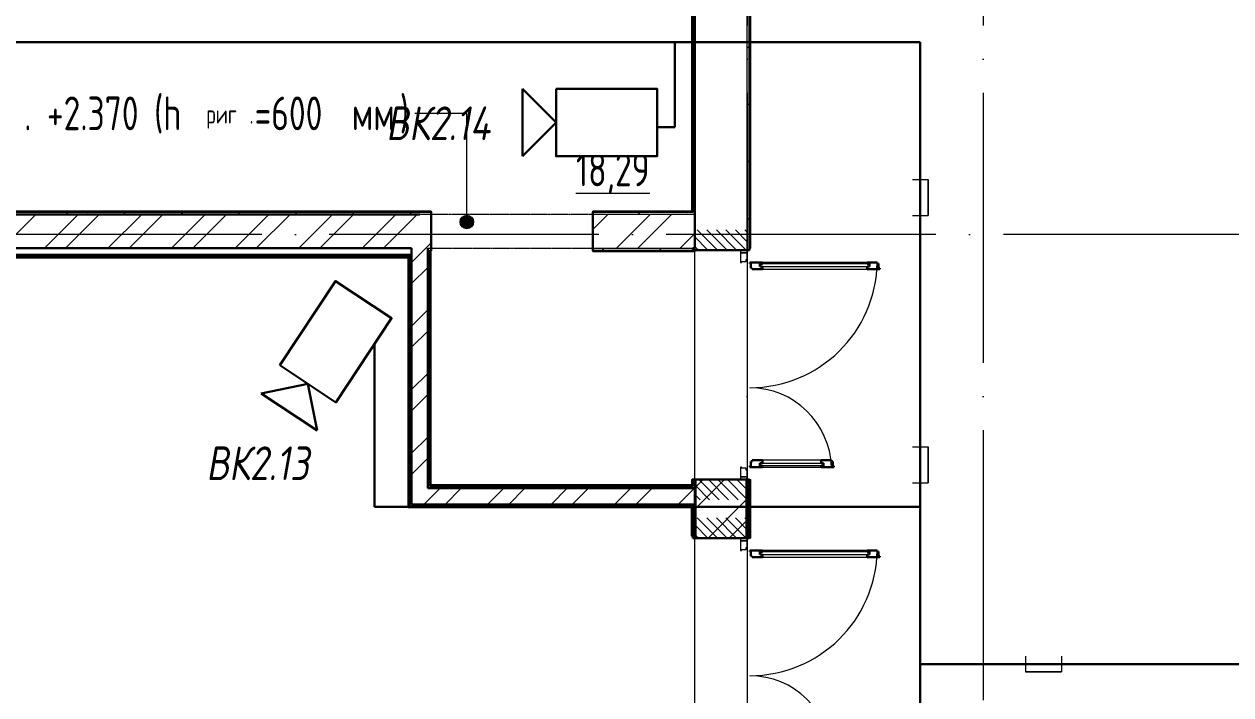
# Model space of a CAD drawing. Header units: millimetres. Extents: x -495897 to 1376592, y -28539 to 470976.
# Drawn here: x -40826 to -31876, y 378143 to 383116 of the extents above; entities that cross this region are included whole.
import ezdxf
from ezdxf.enums import TextEntityAlignment as Align

# ---------------------------------------------------------------- set-up
doc = ezdxf.new("R2010")
doc.units = ezdxf.units.MM
doc.set_wipeout_variables(frame=1)
for name, pattern in [('ADSK_Линия сетки', [25, 20, -2.5, 0, -2.5]), ('ADSK_Штриховая_ш2 п1_5', [4.5, 3, -1.5]), ('Сверху', [3.96875, 2.38125, -1.5875])]:
    doc.linetypes.add(name, pattern=pattern)
for name, color, linetype, lineweight in [('RC-Видеонаблюдение', 5, 'Continuous', 30), ('RC-Линии_связи-Адресные', 5, 'Continuous', 30), ('Аннотация', 7, 'Continuous', 18), ('Двери', 252, 'Continuous', 9), ('Марки помещений', 252, 'Continuous', 20), ('Ограждение', 252, 'Continuous', 9), ('Оси', 252, 'Continuous', 9), ('Стены внутренние', 7, 'Continuous', 18), ('Стены наружные', 7, 'Continuous', 18), ('Стены штриховка', 7, 'Continuous', 9)]:
    doc.layers.add(name, color=color, linetype=linetype, lineweight=lineweight)
doc.layers.add('RC-Позиционные_обозначения', color=7, linetype='Continuous')
doc.layers.add('Узлы', color=7, linetype='Continuous')
doc.layers.add('Двери открывание', color=7, linetype='Continuous', lineweight=9, true_color=0xc0c0c0)
doc.styles.add('GOST Common_3', font='', dxfattribs={"height": 3.5})
doc.styles.add('GOST Common_5', font='', dxfattribs={"width": 0.9, "height": 2.5})
doc.styles.add('RubezhCAD', font='', dxfattribs={"oblique": 10})
doc.styles.get("Standard").update_dxf_attribs({"font": ''})
doc.styles.get('GOST Common_3').set_extended_font_data('GOST 2.304 type A')
doc.styles.get('GOST Common_5').set_extended_font_data('GOST 2.304 type A')
doc.styles.get('RubezhCAD').set_extended_font_data('GOST type A')
doc.styles.get('Standard').set_extended_font_data('GOST type B')
pattern_1 = [(0, (-32119.8, 96), (0, 600), []), (90, (-32119.8, 96), (-600, 4e-14), [])]

# ---------------------------------------------------------------- blocks, each defined once
blk = doc.blocks.new('RC-UGO-CAM-01')
blk.add_attdef('PSTN', text='', height=2.5).set_placement((4.626, 3.284), align=Align.BOTTOM_LEFT)
at = {"color": 1}
blk.add_wipeout([(3.743, 0), (6.243, 2.499), (6.243, -2.499)], dxfattribs=at)
blk.add_line((6.243, 2.499), (6.243, -2.499), dxfattribs=at)
blk.add_wipeout([(-3.743, -2.499), (-3.741, 2.497), (3.743, 2.499), (3.743, -2.499)], dxfattribs=at)
for q in [(6.243, 2.499), (6.243, -2.499)]:
    blk.add_line((3.743, 0), q, dxfattribs=at)
blk.add_lwpolyline([(3.743, -2.499), (3.743, 2.499), (-3.743, 2.499), (-3.743, -2.499), (3.743, -2.499)], close=True, dxfattribs=at)
blk = doc.blocks.new('1 этаж')
at = {"layer": 'Аннотация', "lineweight": 9, "true_color": 0x636466}
h = blk.add_hatch(color=251, dxfattribs=at)
edge = h.paths.add_edge_path()
edge.add_arc((-36786.2, 21250.5), 50, 0, 360)
at = {"layer": 'Двери', "lineweight": 18, "true_color": 0x636466}
h = blk.add_hatch(dxfattribs=at)
h.set_pattern_fill('FP_2', color=251, angle=-90, style=0, pattern_type=2)
h.set_pattern_definition([(315, (-34900.8, 20316.27), (35.3553, 35.3553), [])])
h.paths.add_polyline_path([(-34836.3, 19191.3), (-34705.8, 19191.3), (-34705.8, 19341.3), (-35095.8, 19341.3), (-35095.8, 19191.3)])
h.paths.add_polyline_path([(-35095.8, 21041.3), (-34705.8, 21041.3), (-34705.8, 21191.3), (-35095.8, 21191.3)])
h = blk.add_hatch(dxfattribs=at)
h.set_pattern_fill('FP_2', color=251, angle=-90, style=0, pattern_type=2)
h.set_pattern_definition([(315, (-34900.8, 18181.27), (35.3553, 35.3553), [])])
h.paths.add_polyline_path([(-34705.8, 17056.3), (-34705.8, 17206.3), (-35095.8, 17206.3), (-35095.8, 17056.3)])
h.paths.add_polyline_path([(-35095.8, 18906.3), (-34705.8, 18906.3), (-34705.8, 19056.3), (-35095.8, 19056.3)])
at = {"layer": 'Ограждение', "true_color": 0x636466}
h = blk.add_hatch(dxfattribs=at)
h.set_pattern_fill('FP_25', color=251, style=0, pattern_type=2)
h.set_pattern_definition(pattern_1)
h.paths.add_polyline_path([(-34690.8, 21056.3), (-34680.8, 21056.3), (-34680.8, 23236.9), (-34690.8, 23236.9), (-34690.8, 21327.7)])
h = blk.add_hatch(dxfattribs=at)
h.set_pattern_fill('FP_25', color=251, style=0, pattern_type=2)
h.set_pattern_definition(pattern_1)
h.paths.add_polyline_path([(-35115.8, 21326.3), (-35115.8, 22886.3), (-35120.8, 22881.3), (-35120.8, 21331.3), (-35117.2, 21327.7)])
h = blk.add_hatch(dxfattribs=at)
h.set_pattern_fill('FP_26', color=251, style=0, pattern_type=2)
h.set_pattern_definition(pattern_1)
h.paths.add_polyline_path([(-39500.4, 21326.3), (-37050.8, 21326.3), (-37050.8, 21331.3), (-44245.8, 21331.3), (-44245.8, 21326.3), (-42370.6, 21326.3)])
h = blk.add_hatch(dxfattribs=at)
h.set_pattern_fill('FP_26', color=251, style=0, pattern_type=2)
h.set_pattern_definition(pattern_1)
h.paths.add_polyline_path([(-35850.8, 21326.3), (-35115.8, 21326.3), (-35120.8, 21331.3), (-35850.8, 21331.3), (-35850.8, 21327.7)])
h = blk.add_hatch(dxfattribs=at)
h.set_pattern_fill('FP_25', color=251, style=0, pattern_type=2)
h.set_pattern_definition(pattern_1)
h.paths.add_polyline_path([(-37055.8, 19296.3), (-37050.8, 19301.3), (-37050.8, 21036.3), (-37055.8, 21036.3), (-37055.8, 20079.8)])
h = blk.add_hatch(dxfattribs=at)
h.set_pattern_fill('FP_25', color=251, style=0, pattern_type=2)
h.set_pattern_definition(pattern_1)
h.paths.add_polyline_path([(-35115.8, 21031.3), (-35095.8, 21031.3), (-35096.8, 21041.3), (-35115.8, 21041.3), (-35115.8, 21036.3), (-35850.8, 21036.3), (-35850.8, 21031.3), (-35195.1, 21031.3)])
h = blk.add_hatch(dxfattribs=at)
h.set_pattern_fill('FP_25', color=251, style=0, pattern_type=2)
h.set_pattern_definition(pattern_1)
h.paths.add_polyline_path([(-35115.8, 19296.3), (-35115.8, 19341.3), (-35120.8, 19341.3), (-35120.8, 19301.3)])
h = blk.add_hatch(dxfattribs=at)
h.set_pattern_fill('FP_31', color=251, style=0, pattern_type=2)
h.set_pattern_definition([(0, (-32119.8, -204), (0, 600), []), (90, (-32119.8, -204), (-600, 4e-14), [])])
h.paths.add_polyline_path([(-34680.8, 18906.3), (-34680.8, 19341.3), (-34690.8, 19341.3), (-34690.8, 18906.3)])
h = blk.add_hatch(dxfattribs=at)
h.set_pattern_fill('FP_25', color=251, style=0, pattern_type=2)
h.set_pattern_definition(pattern_1)
h.paths.add_polyline_path([(-36630.2, 19296.3), (-35115.8, 19296.3), (-35120.8, 19301.3), (-37050.8, 19301.3), (-37055.8, 19296.3)])
at = {"layer": 'Аннотация', "color": 251, "lineweight": 9, "true_color": 0x636466}
for p, q in [((-37164.7, 22055.4), (-37170.8, 22055.4)), ((-36786.2, 22055.4), (-37164.7, 22055.4)), ((-36786.2, 21250.5), (-36786.2, 22055.4))]:
    blk.add_line(p, q, dxfattribs=at)
blk.add_circle((-36786.2, 21250.5), 50, dxfattribs=at)
at = {"layer": 'Двери', "color": 251, "linetype": 'ADSK_Штриховая_ш2 п1_5', "true_color": 0x636466}
for p, q in [((-35095.8, 21191.3), (-35095.8, 21041.3)), ((-34705.8, 21041.3), (-34705.8, 21191.3)), ((-35095.8, 21041.3), (-34705.8, 21041.3)), ((-34705.8, 19341.3), (-35095.8, 19341.3)), ((-35095.8, 19341.3), (-35095.8, 19191.3)), ((-34705.8, 19191.3), (-34705.8, 19341.3)), ((-35095.8, 19056.3), (-35095.8, 18906.3)), ((-34705.8, 18906.3), (-34705.8, 19056.3)), ((-35095.8, 18906.3), (-34705.8, 18906.3))]:
    blk.add_line(p, q, dxfattribs=at)
at = {"layer": 'Двери', "color": 251, "true_color": 0x636466}
for p, q in [((-34705.8, 21041.3), (-34755.8, 21041.3)), ((-34755.8, 21041.3), (-34755.8, 21021.3)), ((-34705.8, 21021.3), (-34705.8, 21041.3)), ((-34755.8, 21021.3), (-34705.8, 21021.3)), ((-34705.8, 21021.3), (-34755.8, 21021.3)), ((-34755.8, 21021.3), (-34755.8, 20949.3)), ((-34755.8, 20949.3), (-34747.8, 20949.3)), ((-34747.8, 20949.3), (-34747.8, 20958.3)), ((-34747.8, 20958.3), (-34713.8, 20958.3)), ((-34713.8, 20958.3), (-34713.8, 20972.3)), ((-34713.8, 20972.3), (-34705.8, 20972.3)), ((-34705.8, 20972.3), (-34705.8, 21021.3)), ((-33817.8, 20949.3), (-34593.8, 20949.3)), ((-34611.8, 20940.3), (-34611.8, 20919.3)), ((-33799.8, 20940.3), (-34611.8, 20940.3)), ((-34611.8, 20919.3), (-33799.8, 20919.3)), ((-34593.8, 20899.3), (-33817.8, 20899.3)), ((-33799.8, 20919.3), (-33799.8, 20940.3)), ((-34747.8, 19433.3), (-34755.8, 19433.3)), ((-34755.8, 19433.3), (-34755.8, 19361.3)), ((-34747.8, 19424.3), (-34747.8, 19433.3)), ((-34713.8, 19424.3), (-34747.8, 19424.3)), ((-34713.8, 19410.3), (-34713.8, 19424.3)), ((-34611.8, 19463.3), (-34139.8, 19463.3)), ((-34611.8, 19442.3), (-34611.8, 19463.3)), ((-34139.8, 19442.3), (-34611.8, 19442.3)), ((-34157.8, 19483.3), (-34593.8, 19483.3)), ((-34593.8, 19433.3), (-34157.8, 19433.3)), ((-34139.8, 19463.3), (-34139.8, 19442.3)), ((-34705.8, 19361.3), (-34755.8, 19361.3)), ((-34755.8, 19361.3), (-34755.8, 19341.3)), ((-34755.8, 19361.3), (-34705.8, 19361.3)), ((-34755.8, 19341.3), (-34705.8, 19341.3)), ((-34705.8, 19410.3), (-34713.8, 19410.3)), ((-34705.8, 19361.3), (-34705.8, 19410.3)), ((-34705.8, 19341.3), (-34705.8, 19361.3)), ((-34705.8, 18906.3), (-34755.8, 18906.3)), ((-34755.8, 18906.3), (-34755.8, 18886.3)), ((-34755.8, 18886.3), (-34705.8, 18886.3)), ((-34705.8, 18886.3), (-34755.8, 18886.3)), ((-34755.8, 18886.3), (-34755.8, 18814.3)), ((-34705.8, 18886.3), (-34705.8, 18906.3)), ((-34705.8, 18837.3), (-34705.8, 18886.3)), ((-34755.8, 18814.3), (-34747.8, 18814.3)), ((-34747.8, 18814.3), (-34747.8, 18823.3)), ((-34747.8, 18823.3), (-34713.8, 18823.3)), ((-34713.8, 18823.3), (-34713.8, 18837.3)), ((-34713.8, 18837.3), (-34705.8, 18837.3)), ((-34611.8, 18805.3), (-34611.8, 18784.3)), ((-33799.8, 18805.3), (-34611.8, 18805.3)), ((-33817.8, 18814.3), (-34593.8, 18814.3)), ((-33799.8, 18784.3), (-33799.8, 18805.3)), ((-34611.8, 18784.3), (-33799.8, 18784.3)), ((-34593.8, 18764.3), (-33817.8, 18764.3))]:
    blk.add_line(p, q, dxfattribs=at)
at = {"layer": 'Двери', "color": 251, "lineweight": 30, "true_color": 0x636466}
for p, q in [((-34593.8, 20949.3), (-34687.8, 20949.3)), ((-34687.8, 20949.3), (-34687.8, 20941.3)), ((-34593.8, 20940.3), (-34593.8, 20949.3)), ((-33741.8, 20949.3), (-33817.8, 20949.3)), ((-33817.8, 20940.3), (-33817.8, 20949.3)), ((-33741.8, 20941.3), (-33741.8, 20949.3)), ((-34687.8, 20941.3), (-34678.8, 20941.3)), ((-34678.8, 20941.3), (-34678.8, 20907.3)), ((-34678.8, 20907.3), (-34669.8, 20907.3)), ((-34669.8, 20907.3), (-34669.8, 20899.3)), ((-34669.8, 20899.3), (-34593.8, 20899.3)), ((-34611.8, 20940.3), (-34593.8, 20940.3)), ((-34611.8, 20919.3), (-34611.8, 20940.3)), ((-34593.8, 20919.3), (-34611.8, 20919.3)), ((-34593.8, 20899.3), (-34593.8, 20919.3)), ((-33799.8, 20940.3), (-33817.8, 20940.3)), ((-33817.8, 20919.3), (-33799.8, 20919.3)), ((-33817.8, 20899.3), (-33817.8, 20919.3)), ((-33817.8, 20899.3), (-33723.8, 20899.3)), ((-33799.8, 20919.3), (-33799.8, 20940.3)), ((-33732.8, 20941.3), (-33741.8, 20941.3)), ((-33732.8, 20907.3), (-33732.8, 20941.3)), ((-33723.8, 20907.3), (-33732.8, 20907.3)), ((-33723.8, 20899.3), (-33723.8, 20907.3)), ((-34678.8, 19441.3), (-34687.8, 19441.3)), ((-34687.8, 19441.3), (-34687.8, 19433.3)), ((-34687.8, 19433.3), (-34593.8, 19433.3)), ((-34678.8, 19475.3), (-34678.8, 19441.3)), ((-34669.8, 19475.3), (-34678.8, 19475.3)), ((-34593.8, 19483.3), (-34669.8, 19483.3)), ((-34669.8, 19483.3), (-34669.8, 19475.3)), ((-34593.8, 19463.3), (-34611.8, 19463.3)), ((-34611.8, 19463.3), (-34611.8, 19442.3)), ((-34611.8, 19442.3), (-34593.8, 19442.3)), ((-34593.8, 19483.3), (-34593.8, 19463.3)), ((-34593.8, 19442.3), (-34593.8, 19433.3)), ((-34081.8, 19483.3), (-34157.8, 19483.3)), ((-34157.8, 19483.3), (-34157.8, 19463.3)), ((-34157.8, 19463.3), (-34139.8, 19463.3)), ((-34157.8, 19442.3), (-34157.8, 19433.3)), ((-34139.8, 19442.3), (-34157.8, 19442.3)), ((-34157.8, 19433.3), (-34063.8, 19433.3)), ((-34139.8, 19463.3), (-34139.8, 19442.3)), ((-34081.8, 19475.3), (-34081.8, 19483.3)), ((-34072.8, 19475.3), (-34081.8, 19475.3)), ((-34072.8, 19441.3), (-34072.8, 19475.3)), ((-34063.8, 19441.3), (-34072.8, 19441.3)), ((-34063.8, 19433.3), (-34063.8, 19441.3)), ((-34593.8, 18814.3), (-34687.8, 18814.3)), ((-34687.8, 18814.3), (-34687.8, 18806.3)), ((-34687.8, 18806.3), (-34678.8, 18806.3)), ((-34678.8, 18806.3), (-34678.8, 18772.3)), ((-34611.8, 18805.3), (-34593.8, 18805.3)), ((-34611.8, 18784.3), (-34611.8, 18805.3)), ((-34593.8, 18805.3), (-34593.8, 18814.3)), ((-33741.8, 18814.3), (-33817.8, 18814.3)), ((-33817.8, 18805.3), (-33817.8, 18814.3)), ((-33799.8, 18805.3), (-33817.8, 18805.3)), ((-33799.8, 18784.3), (-33799.8, 18805.3)), ((-33741.8, 18806.3), (-33741.8, 18814.3)), ((-33732.8, 18806.3), (-33741.8, 18806.3)), ((-33732.8, 18772.3), (-33732.8, 18806.3)), ((-34678.8, 18772.3), (-34669.8, 18772.3)), ((-34669.8, 18772.3), (-34669.8, 18764.3)), ((-34669.8, 18764.3), (-34593.8, 18764.3)), ((-34593.8, 18784.3), (-34611.8, 18784.3)), ((-34593.8, 18764.3), (-34593.8, 18784.3)), ((-33817.8, 18784.3), (-33799.8, 18784.3)), ((-33817.8, 18764.3), (-33817.8, 18784.3)), ((-33817.8, 18764.3), (-33723.8, 18764.3)), ((-33723.8, 18772.3), (-33732.8, 18772.3)), ((-33723.8, 18764.3), (-33723.8, 18772.3))]:
    blk.add_line(p, q, dxfattribs=at)
at = {"layer": 'Двери открывание', "color": 251, "true_color": 0x636466}
for centre, radius, start, end in [((-34687.8, 20967.3), 946, 270, 358.90974), ((-34687.8, 19415.3), 606, 1.70211, 90), ((-34687.8, 18832.3), 946, 270, 358.90974), ((-34687.8, 17280.3), 606, 1.70211, 90)]:
    blk.add_arc(centre, radius, start, end, dxfattribs=at)
at = {"layer": 'Ограждение', "color": 251, "true_color": 0x636466}
for p, q in [((-34680.8, 21056.3), (-34680.8, 23236.9)), ((-35120.8, 22881.3), (-35120.8, 21331.3)), ((-37050.8, 21331.3), (-44245.8, 21331.3)), ((-37050.8, 21331.3), (-37050.8, 21326.3)), ((-35850.8, 21326.3), (-35850.8, 21331.3)), ((-35120.8, 21331.3), (-35850.8, 21331.3)), ((-35120.8, 21331.3), (-35115.8, 21326.3)), ((-37050.8, 19301.3), (-37050.8, 21036.3)), ((-35850.8, 21031.3), (-35850.8, 21036.3)), ((-35095.8, 21041.3), (-35095.8, 21031.3)), ((-34680.8, 21056.3), (-34690.8, 21056.3)), ((-37220.8, 20981.3), (-52910.8, 20981.3)), ((-37220.8, 20981.3), (-37210.8, 20991.3)), ((-37220.8, 19131.3), (-37220.8, 20981.3)), ((-35850.8, 21031.3), (-35095.8, 21031.3)), ((-35120.8, 19341.3), (-35115.8, 19341.3)), ((-35120.8, 19341.3), (-35120.8, 19301.3)), ((-34690.8, 19341.3), (-34680.8, 19341.3)), ((-34680.8, 18906.3), (-34680.8, 19341.3)), ((-37050.8, 19301.3), (-37055.8, 19296.3)), ((-35120.8, 19301.3), (-37050.8, 19301.3)), ((-35120.8, 19301.3), (-35115.8, 19296.3)), ((-37220.8, 19131.3), (-37210.8, 19141.3)), ((-35120.8, 19131.3), (-37220.8, 19131.3)), ((-35120.8, 19131.3), (-35110.8, 19141.3)), ((-35120.8, 18921.3), (-35120.8, 19131.3)), ((-35110.8, 18921.3), (-35120.8, 18921.3)), ((-34680.8, 18906.3), (-34690.8, 18906.3))]:
    blk.add_line(p, q, dxfattribs=at)
at = {"layer": 'Оси', "color": 251, "linetype": 'ADSK_Линия сетки', "ltscale": 100, "true_color": 0x636466}
for p, q in [((-34705.8, 32206.9), (-34705.8, -33769.9)), ((-32955.8, 32206.9), (-32955.8, -33769.9)), ((-805.8, 21156.3), (-72528.1, 21156.3))]:
    blk.add_line(p, q, dxfattribs=at)
at = {"layer": 'Стены внутренние', "color": 251, "true_color": 0x636466}
for p, q in [((-34705.8, 21041.3), (-34705.8, 26841.3)), ((-35095.8, 21056.3), (-35095.8, 21041.3)), ((-35095.8, 19341.3), (-35095.8, 21031.3)), ((-34705.8, 20972.3), (-34705.8, 19410.3)), ((-35095.8, 17206.3), (-35095.8, 18906.3)), ((-34705.8, 18837.3), (-34705.8, 17275.3))]:
    blk.add_line(p, q, dxfattribs=at)
at = {"layer": 'Стены внутренние', "color": 251, "lineweight": 30, "true_color": 0x636466}
blk.add_line((-35095.8, 21041.3), (-34705.8, 21041.3), dxfattribs=at)
at = {"layer": 'Стены наружные', "color": 251, "lineweight": 30, "true_color": 0x636466}
for p, q in [((-34690.8, 21041.3), (-34690.8, 26841.3)), ((-35095.8, 21056.3), (-35095.8, 23026.3)), ((-35115.8, 22886.3), (-35115.8, 21326.3)), ((-35110.8, 22891.3), (-35110.8, 21321.3)), ((-37135.8, 21306.3), (-44345.8, 21306.3)), ((-37050.8, 21326.3), (-44325.8, 21326.3)), ((-37050.8, 21306.3), (-37050.8, 21326.3)), ((-35850.8, 21326.3), (-35850.8, 21306.3)), ((-35115.8, 21326.3), (-35850.8, 21326.3)), ((-40371.9, 21056.3), (-37195.8, 21056.3)), ((-37195.8, 19156.3), (-37195.8, 21056.3)), ((-37075.8, 19276.3), (-37075.8, 21056.3)), ((-37060.8, 19291.3), (-37060.8, 21041.3)), ((-37055.8, 21036.3), (-37050.8, 21036.3)), ((-37055.8, 19296.3), (-37055.8, 21036.3)), ((-37050.8, 21036.3), (-37050.8, 21056.3)), ((-35850.8, 21056.3), (-35850.8, 21036.3)), ((-35850.8, 21036.3), (-35115.8, 21036.3)), ((-35115.8, 21041.3), (-35095.8, 21041.3)), ((-35115.8, 21036.3), (-35115.8, 21041.3)), ((-35110.8, 21056.3), (-35095.8, 21056.3)), ((-34705.8, 21041.3), (-34690.8, 21041.3)), ((-52920.8, 20991.3), (-37210.8, 20991.3)), ((-37195.8, 21006.3), (-40371.9, 21006.3)), ((-37210.8, 20991.3), (-37210.8, 19141.3)), ((-35095.8, 19341.3), (-35115.8, 19341.3)), ((-35115.8, 19341.3), (-35115.8, 19296.3)), ((-35095.8, 18906.3), (-35095.8, 19341.3)), ((-34710.8, 19341.3), (-35090.8, 19341.3)), ((-35090.8, 19341.3), (-35090.8, 18906.3)), ((-34710.8, 18906.3), (-34710.8, 19341.3)), ((-34705.8, 19341.3), (-34705.8, 18906.3)), ((-34690.8, 19341.3), (-34705.8, 19341.3)), ((-34690.8, 18906.3), (-34690.8, 19341.3)), ((-35095.8, 19276.3), (-37075.8, 19276.3)), ((-35110.8, 19291.3), (-37060.8, 19291.3)), ((-35115.8, 19296.3), (-37055.8, 19296.3)), ((-35110.8, 19296.3), (-35110.8, 19291.3)), ((-37195.8, 19156.3), (-35095.8, 19156.3)), ((-37210.8, 19141.3), (-35110.8, 19141.3)), ((-35110.8, 19141.3), (-35110.8, 18906.3)), ((-35110.8, 18906.3), (-35095.8, 18906.3)), ((-35090.8, 18906.3), (-34710.8, 18906.3)), ((-34705.8, 18906.3), (-34690.8, 18906.3))]:
    blk.add_line(p, q, dxfattribs=at)
at = {"layer": 'Стены наружные', "color": 251, "linetype": 'Continuous', "lineweight": 9, "true_color": 0x636466}
for p, q in [((-35115.8, 22697.3), (-35110.8, 22702.3)), ((-35115.8, 22626.6), (-35110.8, 22631.6)), ((-35115.8, 22555.9), (-35110.8, 22560.9)), ((-35110.8, 22560.9), (-35095.8, 22575.9)), ((-34705.8, 22541.6), (-34690.8, 22556.6)), ((-35115.8, 22485.2), (-35110.8, 22490.2)), ((-35115.8, 22414.4), (-35110.8, 22419.4)), ((-35115.8, 22343.7), (-35110.8, 22348.7)), ((-35115.8, 22273), (-35110.8, 22278)), ((-35115.8, 22202.3), (-35110.8, 22207.3)), ((-35115.8, 22131.6), (-35110.8, 22136.6)), ((-35110.8, 22136.6), (-35095.8, 22151.6)), ((-34705.8, 22117.3), (-34690.8, 22132.3)), ((-35115.8, 22060.9), (-35110.8, 22065.9)), ((-35115.8, 21990.2), (-35110.8, 21995.2)), ((-35115.8, 21919.5), (-35110.8, 21924.5)), ((-35115.8, 21848.8), (-35110.8, 21853.8)), ((-35115.8, 21778), (-35110.8, 21783)), ((-35115.8, 21707.3), (-35110.8, 21712.3)), ((-35110.8, 21712.3), (-35095.8, 21727.3)), ((-34705.8, 21693.1), (-34690.8, 21708.1)), ((-35115.8, 21636.6), (-35110.8, 21641.6)), ((-35115.8, 21565.9), (-35110.8, 21570.9)), ((-35115.8, 21495.2), (-35110.8, 21500.2)), ((-35115.8, 21424.5), (-35110.8, 21429.5)), ((-40233.1, 21056.3), (-39983.1, 21306.3)), ((-40027.4, 21321.3), (-40022.4, 21326.3)), ((-39956.6, 21321.3), (-39951.6, 21326.3)), ((-39918.8, 21056.3), (-39668.8, 21306.3)), ((-39885.9, 21321.3), (-39880.9, 21326.3)), ((-39815.2, 21321.3), (-39810.2, 21326.3)), ((-39761.7, 21056.3), (-39511.7, 21306.3)), ((-39759.5, 21306.3), (-39744.5, 21321.3)), ((-39744.5, 21321.3), (-39739.5, 21326.3)), ((-39673.8, 21321.3), (-39668.8, 21326.3)), ((-39603.1, 21321.3), (-39598.1, 21326.3)), ((-39532.4, 21321.3), (-39527.4, 21326.3)), ((-39461.7, 21321.3), (-39456.7, 21326.3)), ((-39447.4, 21056.3), (-39197.4, 21306.3)), ((-39391, 21321.3), (-39386, 21326.3)), ((-39335.2, 21306.3), (-39320.2, 21321.3)), ((-39320.2, 21321.3), (-39315.2, 21326.3)), ((-39290.2, 21056.3), (-39040.2, 21306.3)), ((-39249.5, 21321.3), (-39244.5, 21326.3)), ((-39178.8, 21321.3), (-39173.8, 21326.3)), ((-39108.1, 21321.3), (-39103.1, 21326.3)), ((-39037.4, 21321.3), (-39032.4, 21326.3)), ((-38975.9, 21056.3), (-38725.9, 21306.3)), ((-38966.7, 21321.3), (-38961.7, 21326.3)), ((-38911, 21306.3), (-38896, 21321.3)), ((-38896, 21321.3), (-38891, 21326.3)), ((-38825.3, 21321.3), (-38820.3, 21326.3)), ((-38818.7, 21056.3), (-38568.7, 21306.3)), ((-38754.6, 21321.3), (-38749.6, 21326.3)), ((-38683.9, 21321.3), (-38678.9, 21326.3)), ((-38613.1, 21321.3), (-38608.1, 21326.3)), ((-38542.4, 21321.3), (-38537.4, 21326.3)), ((-38504.4, 21056.3), (-38254.4, 21306.3)), ((-38486.7, 21306.3), (-38471.7, 21321.3)), ((-38471.7, 21321.3), (-38466.7, 21326.3)), ((-38401, 21321.3), (-38396, 21326.3)), ((-38347.3, 21056.3), (-38097.3, 21306.3)), ((-38330.3, 21321.3), (-38325.3, 21326.3)), ((-38259.6, 21321.3), (-38254.6, 21326.3)), ((-38188.9, 21321.3), (-38183.9, 21326.3)), ((-38118.2, 21321.3), (-38113.2, 21326.3)), ((-38062.5, 21306.3), (-38047.5, 21321.3)), ((-38047.5, 21321.3), (-38042.5, 21326.3)), ((-38033, 21056.3), (-37783, 21306.3)), ((-37976.7, 21321.3), (-37971.7, 21326.3)), ((-37906, 21321.3), (-37901, 21326.3)), ((-37875.8, 21056.3), (-37625.8, 21306.3)), ((-37835.3, 21321.3), (-37830.3, 21326.3)), ((-37764.6, 21321.3), (-37759.6, 21326.3)), ((-37693.9, 21321.3), (-37688.9, 21326.3)), ((-37638.2, 21306.3), (-37623.2, 21321.3)), ((-37623.2, 21321.3), (-37618.2, 21326.3)), ((-37561.5, 21056.3), (-37311.5, 21306.3)), ((-37552.5, 21321.3), (-37547.5, 21326.3)), ((-37481.8, 21321.3), (-37476.8, 21326.3)), ((-37411.1, 21321.3), (-37406.1, 21326.3)), ((-37404.4, 21056.3), (-37154.4, 21306.3)), ((-37340.3, 21321.3), (-37335.3, 21326.3)), ((-37269.6, 21321.3), (-37264.6, 21326.3)), ((-37213.9, 21306.3), (-37198.9, 21321.3)), ((-37198.9, 21321.3), (-37193.9, 21326.3)), ((-37128.2, 21321.3), (-37123.2, 21326.3)), ((-37057.5, 21321.3), (-37052.5, 21326.3)), ((-35850.8, 21325.9), (-35850.4, 21326.3)), ((-35850.8, 21195.4), (-35740, 21306.3)), ((-35784.7, 21321.3), (-35779.7, 21326.3)), ((-35714, 21321.3), (-35709, 21326.3)), ((-35675.7, 21056.3), (-35425.7, 21306.3)), ((-35643.3, 21321.3), (-35638.3, 21326.3)), ((-35572.6, 21321.3), (-35567.6, 21326.3)), ((-35518.5, 21056.3), (-35268.5, 21306.3)), ((-35516.9, 21306.3), (-35501.9, 21321.3)), ((-35501.9, 21321.3), (-35496.9, 21326.3)), ((-35431.2, 21321.3), (-35426.2, 21326.3)), ((-35360.5, 21321.3), (-35355.5, 21326.3)), ((-35289.7, 21321.3), (-35284.7, 21326.3)), ((-35219, 21321.3), (-35214, 21326.3)), ((-35148.3, 21321.3), (-35143.3, 21326.3)), ((-35115.8, 21353.8), (-35110.8, 21358.8)), ((-34705.8, 21268.8), (-34690.8, 21283.8)), ((-35204.2, 21056.3), (-35095.8, 21164.7)), ((-37195.8, 20950.5), (-37090, 21056.3)), ((-37090, 21056.3), (-37050.8, 21095.5)), ((-37075.8, 21020.1), (-37060.8, 21035.1)), ((-37060.8, 21035.1), (-37059.7, 21036.3)), ((-37059.7, 21036.3), (-37054.7, 21041.3)), ((-37054.7, 21041.3), (-37050.8, 21045.1)), ((-35786.9, 21036.3), (-35781.9, 21041.3)), ((-35781.9, 21041.3), (-35766.9, 21056.3)), ((-35716.2, 21036.3), (-35711.2, 21041.3)), ((-35645.5, 21036.3), (-35640.5, 21041.3)), ((-35574.7, 21036.3), (-35569.7, 21041.3)), ((-35504, 21036.3), (-35499, 21041.3)), ((-35433.3, 21036.3), (-35428.3, 21041.3)), ((-35362.6, 21036.3), (-35357.6, 21041.3)), ((-35357.6, 21041.3), (-35342.6, 21056.3)), ((-35291.9, 21036.3), (-35286.9, 21041.3)), ((-35221.2, 21036.3), (-35216.2, 21041.3)), ((-35150.5, 21036.3), (-35145.5, 21041.3)), ((-39919.8, 20991.3), (-39919.8, 21006.3)), ((-39319.8, 20991.3), (-39319.8, 21006.3)), ((-38719.8, 20991.3), (-38719.8, 21006.3)), ((-38119.8, 20991.3), (-38119.8, 21006.3)), ((-37519.8, 20991.3), (-37519.8, 21006.3)), ((-37060.8, 20964.4), (-37055.8, 20969.4)), ((-37210.8, 20885.1), (-37195.8, 20900.1)), ((-37195.8, 20793.4), (-37075.8, 20913.4)), ((-37060.8, 20893.7), (-37055.8, 20898.7)), ((-37060.8, 20823), (-37055.8, 20828)), ((-37060.8, 20752.3), (-37055.8, 20757.3)), ((-37060.8, 20681.6), (-37055.8, 20686.6)), ((-37195.8, 20479), (-37075.8, 20599)), ((-37075.8, 20595.9), (-37060.8, 20610.9)), ((-37060.8, 20610.9), (-37055.8, 20615.9)), ((-37060.8, 20540.2), (-37055.8, 20545.2)), ((-37210.8, 20460.9), (-37195.8, 20475.9)), ((-37195.8, 20321.9), (-37075.8, 20441.9)), ((-37060.8, 20469.4), (-37055.8, 20474.4)), ((-37060.8, 20398.7), (-37055.8, 20403.7)), ((-37060.8, 20328), (-37055.8, 20333)), ((-37060.8, 20257.3), (-37055.8, 20262.3)), ((-37075.8, 20171.6), (-37060.8, 20186.6)), ((-37060.8, 20186.6), (-37055.8, 20191.6)), ((-37210.8, 20036.6), (-37195.8, 20051.6)), ((-37195.8, 20007.6), (-37075.8, 20127.6)), ((-37060.8, 20115.9), (-37055.8, 20120.9)), ((-37060.8, 20045.2), (-37055.8, 20050.2)), ((-37195.8, 19850.4), (-37075.8, 19970.4)), ((-37060.8, 19974.5), (-37055.8, 19979.5)), ((-37060.8, 19903.8), (-37055.8, 19908.8)), ((-37060.8, 19833), (-37055.8, 19838)), ((-37075.8, 19747.3), (-37060.8, 19762.3)), ((-37060.8, 19762.3), (-37055.8, 19767.3)), ((-37060.8, 19691.6), (-37055.8, 19696.6)), ((-37210.8, 19612.3), (-37195.8, 19627.3)), ((-37195.8, 19536.1), (-37075.8, 19656.1)), ((-37060.8, 19620.9), (-37055.8, 19625.9)), ((-37060.8, 19550.2), (-37055.8, 19555.2)), ((-37195.8, 19379), (-37075.8, 19499)), ((-37060.8, 19479.5), (-37055.8, 19484.5)), ((-37075.8, 19323.1), (-37060.8, 19338.1)), ((-37060.8, 19408.8), (-37055.8, 19413.8)), ((-37060.8, 19338.1), (-37055.8, 19343.1)), ((-35090.8, 19283.8), (-35033.3, 19341.3)), ((-35090.8, 19126.7), (-34876.2, 19341.3)), ((-37104.2, 19156.3), (-36984.2, 19276.3)), ((-37036.9, 19291.3), (-37031.9, 19296.3)), ((-36966.2, 19291.3), (-36961.2, 19296.3)), ((-36947, 19156.3), (-36827, 19276.3)), ((-36895.5, 19291.3), (-36890.5, 19296.3)), ((-36824.8, 19291.3), (-36819.8, 19296.3)), ((-36754.1, 19291.3), (-36749.1, 19296.3)), ((-36698.3, 19276.3), (-36683.3, 19291.3)), ((-36683.3, 19291.3), (-36678.3, 19296.3)), ((-36632.7, 19156.3), (-36512.7, 19276.3)), ((-36612.6, 19291.3), (-36607.6, 19296.3)), ((-36541.9, 19291.3), (-36536.9, 19296.3)), ((-36475.6, 19156.3), (-36355.6, 19276.3)), ((-36471.2, 19291.3), (-36466.2, 19296.3)), ((-36400.5, 19291.3), (-36395.5, 19296.3)), ((-36329.8, 19291.3), (-36324.8, 19296.3)), ((-36274.1, 19276.3), (-36259.1, 19291.3)), ((-36259.1, 19291.3), (-36254.1, 19296.3)), ((-36188.4, 19291.3), (-36183.4, 19296.3)), ((-36161.3, 19156.3), (-36041.3, 19276.3)), ((-36117.7, 19291.3), (-36112.7, 19296.3)), ((-36046.9, 19291.3), (-36041.9, 19296.3)), ((-36004.1, 19156.3), (-35884.1, 19276.3)), ((-35976.2, 19291.3), (-35971.2, 19296.3)), ((-35905.5, 19291.3), (-35900.5, 19296.3)), ((-35849.8, 19276.3), (-35834.8, 19291.3)), ((-35834.8, 19291.3), (-35829.8, 19296.3)), ((-35764.1, 19291.3), (-35759.1, 19296.3)), ((-35693.4, 19291.3), (-35688.4, 19296.3)), ((-35689.8, 19156.3), (-35569.8, 19276.3)), ((-35622.7, 19291.3), (-35617.7, 19296.3)), ((-35552, 19291.3), (-35547, 19296.3)), ((-35532.6, 19156.3), (-35412.6, 19276.3)), ((-35481.3, 19291.3), (-35476.3, 19296.3)), ((-35425.6, 19276.3), (-35410.6, 19291.3)), ((-35410.6, 19291.3), (-35405.6, 19296.3)), ((-35339.8, 19291.3), (-35334.8, 19296.3)), ((-35269.1, 19291.3), (-35264.1, 19296.3)), ((-35218.3, 19156.3), (-35098.3, 19276.3)), ((-35198.4, 19291.3), (-35193.4, 19296.3)), ((-35127.7, 19291.3), (-35122.7, 19296.3)), ((-35115.8, 19303.2), (-35110.8, 19308.2)), ((-37210.8, 19188.1), (-37195.8, 19203.1)), ((-36833.3, 19141.3), (-36818.3, 19156.3)), ((-36409.1, 19141.3), (-36394.1, 19156.3)), ((-35984.8, 19141.3), (-35969.8, 19156.3)), ((-35560.6, 19141.3), (-35545.6, 19156.3)), ((-35136.3, 19141.3), (-35121.3, 19156.3)), ((-34996.9, 18906.3), (-34710.8, 19192.3)), ((-34705.8, 19147.5), (-34690.8, 19162.5)), ((-34839.7, 18906.3), (-34710.8, 19035.2))]:
    blk.add_line(p, q, dxfattribs=at)
at = {"layer": 'Стены штриховка', "color": 251, "true_color": 0x636466}
for p, q in [((-37050.8, 21321.3), (-44325.8, 21321.3)), ((-37050.8, 21306.3), (-37135.8, 21306.3)), ((-35110.8, 21321.3), (-35850.8, 21321.3)), ((-35095.8, 21306.3), (-35850.8, 21306.3)), ((-37075.8, 21056.3), (-37050.8, 21056.3)), ((-37060.8, 21041.3), (-37050.8, 21041.3)), ((-35850.8, 21056.3), (-35110.8, 21056.3)), ((-35850.8, 21041.3), (-35115.8, 21041.3)), ((-37195.8, 20991.3), (-37210.8, 20991.3)), ((-35110.8, 19341.3), (-35110.8, 19296.3))]:
    blk.add_line(p, q, dxfattribs=at)
at = {"layer": 'Узлы', "color": 251, "linetype": 'Сверху', "lineweight": 9, "true_color": 0x636466}
for p, q in [((-35850.8, 21306.3), (-37050.8, 21306.3)), ((-37050.8, 21056.3), (-35850.8, 21056.3))]:
    blk.add_line(p, q, dxfattribs=at)
at = {"layer": 'Узлы', "color": 251, "lineweight": 30, "true_color": 0x636466}
for p, q in [((-37050.8, 21306.3), (-37050.8, 21056.3)), ((-35850.8, 21056.3), (-35850.8, 21306.3))]:
    blk.add_line(p, q, dxfattribs=at)
at = {"layer": 'Аннотация', "color": 251, "true_color": 0x636466, "width": 0.9}
for s, height, style, p in [('. +2.370 (h', 250, 'GOST Common_3', (-40068.7, 21930.4)), (')', 250, 'GOST Common_3', (-37282.6, 21930.4)), ('=600', 250, 'GOST Common_3', (-38360.1, 21930.4)), ('мм', 250, 'GOST Common_3', (-37639.8, 21930.4)), ('риг', 138.75, 'GOST Common_5', (-38719.2, 21979.6)), ('.', 138.8, 'GOST Common_5', (-38397.8, 21979.6))]:
    blk.add_text(s, height=height, dxfattribs=dict(at, style=style)).set_placement(p)
at = {"layer": 'Марки помещений', "color": 251, "true_color": 0x636466, "style": 'GOST Common_3', "width": 0.9}
blk.add_text('%%U18,29', height=250, dxfattribs=at).set_placement((-35976.8, 21514.7))

msp = doc.modelspace()

# ---------------------------------------------------------------- linework, layer by layer
at = {"layer": 'RC-Линии_связи-Адресные'}
for p, q in [((-34179.326, 382981.875), (-45461.406, 382981.864)), ((-35999.481, 382351.478), (-35999.502, 382981.874)), ((-34179.326, 372499.095), (-34179.326, 382981.875)), ((-35999.481, 382351.465), (-36131.833, 382351.46)), ((-38226.628, 380744.98), (-38226.628, 379537.956)), ((-34179.326, 379537.956), (-38226.628, 379537.956)), ((-8770.249, 378371.197), (-34179.326, 378371.197))]:
    msp.add_line(p, q, dxfattribs=at)
at = {"layer": 'RC-Линии_связи-Адресные', "color": 0, "lineweight": 5}
for p, q in [((-34237.389, 381964.656), (-34121.263, 381964.656)), ((-34121.263, 381697.558), (-34121.263, 381964.656)), ((-34121.263, 381964.656), (-34121.263, 381697.558)), ((-34237.389, 381697.558), (-34121.263, 381697.558)), ((-34237.389, 379983.179), (-34121.263, 379983.179)), ((-34121.263, 379716.081), (-34121.263, 379983.179)), ((-34121.263, 379983.179), (-34121.263, 379716.081)), ((-34237.389, 379716.081), (-34121.263, 379716.081)), ((-33399.075, 378429.26), (-33399.075, 378313.134)), ((-33131.977, 378429.26), (-33131.977, 378313.134)), ((-33399.075, 378313.134), (-33131.977, 378313.134)), ((-33131.977, 378313.134), (-33399.075, 378313.134))]:
    msp.add_line(p, q, dxfattribs=at)

# ---------------------------------------------------------------- block references
msp.add_blockref('1 этаж', (-756.474, 360398.765))

# ---------------------------------------------------------------- next in the draw order: block references
at = {"layer": 'RC-Видеонаблюдение'}
ref = msp.add_blockref('RC-UGO-CAM-01', (-36505.984, 382386.559), dxfattribs=dict(at, xscale=100, yscale=100, zscale=100, rotation=180))
ref.add_attrib('PSTN', 'ВК2.14', (-38140.443, 382255.492), dxfattribs={"layer": 'RC-Позиционные_обозначения', "height": 250, "style": 'RubezhCAD', "oblique": 10})
ref = msp.add_blockref('RC-UGO-CAM-01', (-38515.421, 380761.211), dxfattribs=dict(at, xscale=100, yscale=100, zscale=100, rotation=236.4997379216694))
ref.add_attrib('PSTN', 'ВК2.13', (-39475.032, 379735.129), dxfattribs={"layer": 'RC-Позиционные_обозначения', "height": 250, "style": 'RubezhCAD', "oblique": 10})

doc.saveas('drawing.dxf')
